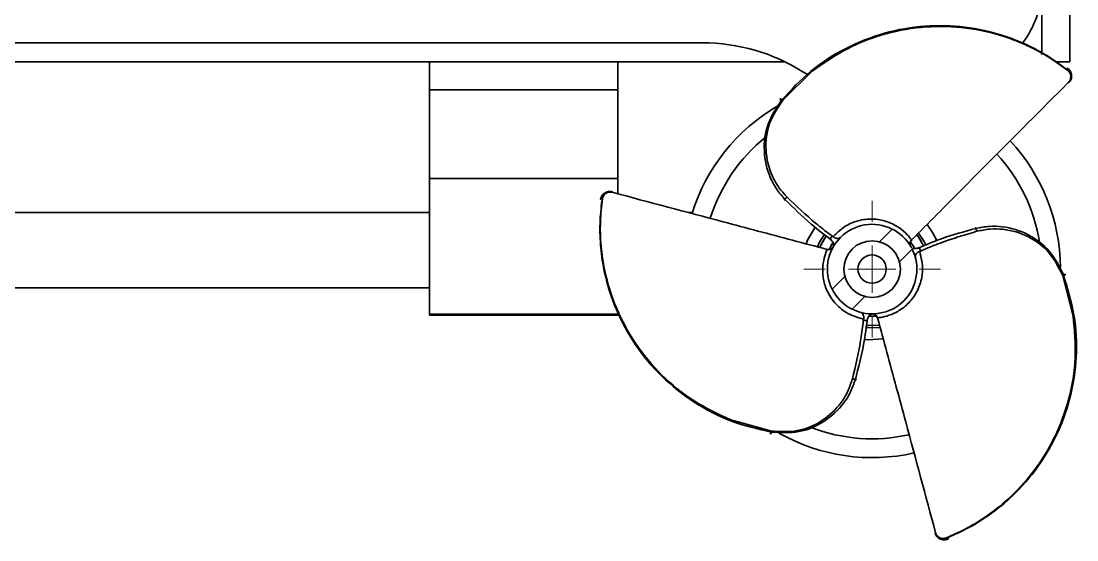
# Model space of a CAD drawing. Header units: millimetres. Extents: x 0 to 1189, y 0 to 841.
# Drawn here: x 429.7 to 541.7, y 159.6 to 214.6 of the extents above; entities that cross this region are included whole.
import ezdxf

# ---------------------------------------------------------------- set-up
doc = ezdxf.new("R2010")
doc.units = ezdxf.units.MM

# ---------------------------------------------------------------- blocks, each defined once
blk = doc.blocks.new('SW_CENTERMARKSYMBOL_30')
at = {"color": 0, "linetype": 'Continuous', "lineweight": 18}
for p, q in [((0, 5), (0, 7.25)), ((0, 0), (0, 2.5)), ((-5, 0), (-7.25, 0)), ((0, 0), (-2.5, 0)), ((0, 0), (0, -2.5)), ((0, 0), (2.5, 0)), ((5, 0), (7.25, 0)), ((0, -5), (0, -7.25))]:
    blk.add_line(p, q, dxfattribs=at)

msp = doc.modelspace()

# ---------------------------------------------------------------- linework, layer by layer
at = {"color": 7, "linetype": 'Continuous', "lineweight": 35}
for p, q in [((541.01, 210.27), (541.01, 260.27)), ((538.01, 211.08), (538.01, 218.27)), ((538.01, 211.03), (538.01, 218.27)), ((502.01, 212.27), (348.01, 212.27)), ((339.29, 210.27), (510.72, 210.27)), ((473.01, 210.27), (473.01, 207.3)), ((493.01, 210.27), (493.01, 207.3)), ((539.49, 210.27), (541.01, 210.27)), ((513.66, 209.26), (510.52, 206.18)), ((493.01, 207.3), (473.01, 207.3)), ((473.01, 207.3), (473.01, 197.89)), ((493.01, 207.3), (493.01, 197.89)), ((493.01, 197.89), (473.01, 197.89)), ((473.01, 197.89), (473.01, 183.5)), ((493.01, 197.89), (493.01, 196.27)), ((473.01, 194.27), (333.01, 194.27)), ((500.93, 194.27), (500.5, 194.27)), ((522.13, 192.52), (520.78, 191.17)), ((515.82, 191.01), (515.5, 190.43)), ((524.14, 190.62), (524.11, 190.66)), ((522.9, 189.05), (524.25, 190.4)), ((517.11, 187.5), (515.76, 186.15)), ((541.35, 183.27), (540.26, 187.54)), ((333.01, 186.27), (473.01, 186.27)), ((517.88, 184.02), (519.23, 185.37)), ((493.01, 183.5), (473.01, 183.5)), ((473.01, 183.5), (473.01, 183.38)), ((473.01, 183.38), (493.01, 183.38)), ((493.01, 183.5), (493.01, 183.38)), ((519.7, 183.28), (520.43, 183.29)), ((505, 172.29), (509.24, 171.1))]:
    msp.add_line(p, q, dxfattribs=at)
at = {"color": 7, "linetype": 'Continuous', "lineweight": 35, "flags": 128}
for points in [[(512.67, 209.19), (513.03, 208.98), (513.19, 208.9)], [(525.84, 192.99), (526.43, 192.14), (526.87, 191.3)], [(513, 190.95), (513.2, 191.42), (513.96, 192.7)], [(514.22, 190.63), (514.47, 191.18), (514.94, 191.93)], [(514.46, 190.56), (514.75, 191.16), (515.14, 191.77)], [(515.14, 191.77), (514.94, 191.48), (514.47, 190.58)], [(525.48, 190.73), (525.07, 191.49), (524.77, 191.91)], [(524.77, 191.91), (524.86, 191.8), (525.48, 190.74)], [(524.95, 192.09), (525.54, 191.18), (525.71, 190.83)], [(524.53, 190.41), (524.37, 190.72), (524.13, 191.1)], [(520.84, 182.08), (520.76, 182.07), (519.36, 182.05)], [(519.4, 182.3), (520.76, 182.32), (520.79, 182.32)], [(520.78, 182.32), (519.63, 182.28), (519.4, 182.3)], [(521.17, 180.86), (519.6, 180.78), (519.18, 180.82)]]:
    msp.add_lwpolyline(points, dxfattribs=at)
at = {"color": 7, "linetype": 'Continuous', "lineweight": 35}
for radius in [3, 1.5]:
    msp.add_circle((520.01, 188.27), radius, dxfattribs=at)
for centre, radius, start, end in [((528.01, 218.27), 10, 322.5723, 0), ((502.01, 192.27), 20, 57.7958, 90), ((520.01, 188.27), 20, 120.2171, 162.8322), ((520.01, 188.27), 18, 128.8963, 162.5923), ((520.01, 188.27), 20, 0.4943, 42.8457), ((520.01, 188.27), 18, 9.0714, 42.5997), ((520.01, 188.27), 4.75, 63.4085, 206.5915), ((515.82, 191.49), 0.229, 78.1545, 227.9948), ((520.01, 188.27), 4.75, 30.2555, 63.4085), ((520.01, 188.27), 4.75, 243.4085, 26.5915), ((524.89, 190.29), 0.229, 318.1601, 108.1874), ((520.01, 188.27), 4.75, 206.5915, 243.4085), ((519.31, 183.03), 0.229, 198.1601, 348.1874), ((520.01, 188.27), 18, 248.9062, 282.591), ((520.01, 188.27), 20, 240.3735, 282.8379)]:
    msp.add_arc(centre, radius, start, end, dxfattribs=at)
for points, knots in [([(510.37, 206.15), (511.37, 207.24), (513.39, 209.41), (517.18, 211.81), (521.3, 213.43), (525.61, 214.18), (529.89, 214.06), (533.5, 213.26), (536.39, 212.12), (538.67, 210.91), (539.97, 209.96), (540.62, 209.49)], [0, 0, 0, 0, 0.125677, 0.25123, 0.37579, 0.500886, 0.625508, 0.750091, 0.833147, 0.916631, 1, 1, 1, 1]), ([(540.77, 209.34), (540.12, 209.82), (538.83, 210.77), (536.55, 211.99), (533.65, 213.15), (530.04, 213.96), (525.75, 214.1), (521.45, 213.36), (517.29, 211.81), (514.87, 210.11), (513.66, 209.26)], [0, 0, 0, 0, 0.095865, 0.191761, 0.287069, 0.429833, 0.57241, 0.715283, 0.857263, 1, 1, 1, 1]), ([(540.81, 209.54), (540.8, 209.54), (540.79, 209.55), (540.77, 209.56), (540.74, 209.56), (540.7, 209.55), (540.66, 209.53), (540.63, 209.5), (540.62, 209.49)], [0, 0, 0, 0, 0.106858, 0.269919, 0.423801, 0.565693, 0.808214, 1, 1, 1, 1]), ([(540.77, 209.34), (540.78, 209.35), (540.81, 209.38), (540.83, 209.42), (540.84, 209.46), (540.84, 209.49), (540.83, 209.51), (540.82, 209.53), (540.81, 209.54), (540.81, 209.54)], [0, 0, 0, 0, 0.170868, 0.3869377, 0.5133537, 0.6504523, 0.7957277, 0.9454655, 1, 1, 1, 1]), ([(540.86, 208.08), (540.9, 208.14), (540.99, 208.24), (541.07, 208.43), (541.1, 208.61), (541.1, 208.85), (541, 209.12), (540.85, 209.27), (540.77, 209.34)], [0, 0, 0, 0, 0.122783, 0.246438, 0.37291, 0.500354, 0.751493, 1, 1, 1, 1]), ([(540.9, 208.05), (540.94, 208.1), (541.04, 208.21), (541.13, 208.41), (541.19, 208.61), (541.2, 208.9), (541.1, 209.24), (540.91, 209.44), (540.81, 209.54)], [0, 0, 0, 0, 0.112921, 0.228483, 0.349322, 0.475053, 0.73155, 1, 1, 1, 1]), ([(524.2, 191.36), (525.1, 192.26), (526.88, 194.06), (529.57, 196.76), (534.22, 201.44), (537.99, 205.21), (540.86, 208.08)], [0, 0, 0, 0, 0.161227, 0.322592, 0.484018, 1, 1, 1, 1]), ([(540.86, 208.08), (540.86, 208.08), (540.88, 208.06), (540.89, 208.05), (540.9, 208.05), (540.9, 208.05)], [0, 0, 0, 0, 0.349601, 0.791309, 1, 1, 1, 1]), ([(510.52, 206.18), (510.5, 206.2), (510.46, 206.23), (510.4, 206.27), (510.35, 206.3), (510.32, 206.32), (510.29, 206.33), (510.26, 206.33), (510.25, 206.32), (510.25, 206.31), (510.26, 206.28), (510.28, 206.25), (510.31, 206.2), (510.35, 206.17), (510.37, 206.15)], [0, 0, 0, 0, 0.090284, 0.204511, 0.27137, 0.343897, 0.420764, 0.5, 0.579236, 0.656103, 0.72863, 0.795489, 0.909716, 1, 1, 1, 1]), ([(510.76, 195.66), (510.45, 196.01), (509.83, 196.73), (508.93, 198.43), (508.4, 200.79), (508.77, 203.73), (509.83, 205.34), (510.37, 206.15)], [0, 0, 0, 0, 0.120086, 0.243576, 0.495116, 0.747345, 1, 1, 1, 1]), ([(510.52, 206.18), (509.99, 205.39), (508.93, 203.8), (508.58, 200.91), (509.13, 198.6), (510.04, 196.95), (510.67, 196.24), (510.98, 195.9)], [0, 0, 0, 0, 0.253498, 0.504959, 0.755279, 0.878817, 1, 1, 1, 1]), ([(492.43, 196.47), (492.36, 196.49), (492.22, 196.52), (492.01, 196.5), (491.8, 196.44), (491.55, 196.31), (491.3, 196.06), (491.22, 195.79), (491.19, 195.65)], [0, 0, 0, 0, 0.112921, 0.228483, 0.349322, 0.475053, 0.73155, 1, 1, 1, 1]), ([(492.42, 196.42), (492.36, 196.43), (492.22, 196.46), (492.02, 196.43), (491.84, 196.37), (491.64, 196.25), (491.46, 196.03), (491.4, 195.82), (491.38, 195.72)], [0, 0, 0, 0, 0.122783, 0.246438, 0.37291, 0.500354, 0.751493, 1, 1, 1, 1]), ([(492.42, 196.42), (492.43, 196.43), (492.43, 196.45), (492.44, 196.47), (492.43, 196.47), (492.43, 196.47)], [0, 0, 0, 0, 0.349601, 0.791309, 1, 1, 1, 1]), ([(515.23, 190.36), (514.01, 190.68), (511.56, 191.33), (507.88, 192.31), (501.5, 194), (496.35, 195.37), (492.42, 196.42)], [0, 0, 0, 0, 0.161227, 0.322592, 0.484018, 1, 1, 1, 1]), ([(509.34, 170.98), (507.9, 171.31), (505.01, 171.97), (501.04, 174.05), (497.57, 176.81), (494.77, 180.17), (492.73, 183.94), (491.62, 187.46), (491.16, 190.54), (491.07, 193.12), (491.24, 194.72), (491.32, 195.51)], [0, 0, 0, 0, 0.125677, 0.25123, 0.37579, 0.500886, 0.625508, 0.750091, 0.833147, 0.916631, 1, 1, 1, 1]), ([(491.38, 195.72), (491.29, 194.92), (491.11, 193.32), (491.19, 190.73), (491.64, 187.65), (492.74, 184.12), (494.76, 180.33), (497.56, 176.98), (500.98, 174.15), (503.66, 172.91), (505, 172.29)], [0, 0, 0, 0, 0.095865, 0.191761, 0.287069, 0.429833, 0.57241, 0.715283, 0.857263, 1, 1, 1, 1]), ([(491.38, 195.72), (491.36, 195.72), (491.33, 195.73), (491.28, 195.73), (491.25, 195.72), (491.22, 195.7), (491.2, 195.68), (491.19, 195.67), (491.19, 195.65), (491.19, 195.65)], [0, 0, 0, 0, 0.170868, 0.386938, 0.513354, 0.650452, 0.795728, 0.945466, 1, 1, 1, 1]), ([(510.98, 195.9), (510.97, 195.88), (510.94, 195.86), (510.89, 195.81), (510.84, 195.76), (510.8, 195.73), (510.77, 195.69), (510.74, 195.66), (510.71, 195.63), (510.7, 195.61), (510.7, 195.61), (510.7, 195.61), (510.72, 195.62), (510.75, 195.65), (510.76, 195.66)], [0, 0, 0, 0, 0.09057, 0.204939, 0.271779, 0.34422, 0.420942, 0.5, 0.579058, 0.65578, 0.728221, 0.795061, 0.90943, 1, 1, 1, 1]), ([(515.75, 191.3), (515.01, 191.86), (513.27, 193.18), (511.67, 194.76), (510.76, 195.66)], [0, 0, 0, 0, 0.427898, 1, 1, 1, 1]), ([(510.98, 195.9), (511.98, 194.95), (513.45, 193.55), (515.14, 192.24), (515.76, 191.79), (515.87, 191.72)], [0, 0, 0, 0, 0.631987, 0.9362174, 1, 1, 1, 1]), ([(515.87, 191.72), (516.34, 192.18), (517.14, 192.94), (518.89, 193.56), (520.45, 193.63), (521.87, 193.26), (522.99, 192.62), (523.78, 191.9), (524.06, 191.54), (524.2, 191.36)], [0, 0, 0, 0, 0.194837, 0.324557, 0.45876, 0.584781, 0.714501, 0.855703, 1, 1, 1, 1]), ([(531.03, 192.59), (531.49, 192.68), (532.43, 192.86), (534.34, 192.78), (536.65, 192.06), (539.01, 190.28), (539.88, 188.55), (540.31, 187.68)], [0, 0, 0, 0, 0.1200857, 0.2435763, 0.4951159, 0.7473449, 1, 1, 1, 1]), ([(524.76, 190.44), (525.62, 190.81), (527.63, 191.65), (529.79, 192.25), (531.03, 192.59)], [0, 0, 0, 0, 0.427898, 1, 1, 1, 1]), ([(531.12, 192.28), (529.81, 191.89), (527.86, 191.31), (525.88, 190.5), (525.18, 190.19), (525.06, 190.13)], [0, 0, 0, 0, 0.631987, 0.936217, 1, 1, 1, 1]), ([(531.12, 192.28), (531.12, 192.29), (531.11, 192.33), (531.09, 192.4), (531.08, 192.46), (531.06, 192.51), (531.05, 192.56), (531.04, 192.61), (531.03, 192.64), (531.02, 192.66), (531.01, 192.67), (531.01, 192.66), (531.02, 192.64), (531.02, 192.6), (531.03, 192.59)], [0, 0, 0, 0, 0.09057, 0.2049391, 0.2717792, 0.3442198, 0.4209424, 0.5, 0.5790576, 0.6557802, 0.7282208, 0.7950609, 0.90943, 1, 1, 1, 1]), ([(540.26, 187.54), (539.84, 188.39), (538.99, 190.1), (536.67, 191.84), (534.39, 192.52), (532.5, 192.56), (531.58, 192.37), (531.12, 192.28)], [0, 0, 0, 0, 0.253498, 0.504959, 0.755279, 0.878817, 1, 1, 1, 1]), ([(515.89, 190.65), (515.89, 190.65), (515.89, 190.65), (515.89, 190.65), (515.89, 190.65), (515.89, 190.64), (515.89, 190.64), (515.87, 190.62), (515.85, 190.58), (515.79, 190.51), (515.7, 190.44), (515.55, 190.37), (515.38, 190.33), (515.26, 190.37), (515.22, 190.38)], [0, 0, 0, 0, 0.0195828, 0.0266851, 0.030975, 0.0347509, 0.0403893, 0.0627248, 0.1200798, 0.2132602, 0.3733844, 0.555711, 0.8300968, 1, 1, 1, 1]), ([(515.66, 191.32), (515.71, 191.28), (515.8, 191.2), (515.88, 191.05), (515.91, 190.91), (515.91, 190.79), (515.9, 190.7), (515.87, 190.63), (515.86, 190.59), (515.85, 190.56), (515.84, 190.56), (515.84, 190.55), (515.84, 190.55), (515.84, 190.55), (515.84, 190.55), (515.84, 190.55), (515.85, 190.56), (515.85, 190.57)], [0, 0, 0, 0, 0.175956, 0.335552, 0.46967, 0.582368, 0.673605, 0.741974, 0.786265, 0.80366, 0.808877, 0.812542, 0.816829, 0.824047, 0.840572, 0.894763, 1, 1, 1, 1]), ([(524.12, 190.65), (524.12, 190.64), (524.12, 190.64), (524.12, 190.65), (524.12, 190.65), (524.12, 190.66), (524.11, 190.67), (524.08, 190.73), (524.04, 190.86), (524.04, 191.06), (524.11, 191.25), (524.19, 191.33), (524.22, 191.37)], [0, 0, 0, 0, 0.024847, 0.030681, 0.034432, 0.039687, 0.057994, 0.088992, 0.289722, 0.572205, 0.813492, 1, 1, 1, 1]), ([(524.3, 190.44), (524.29, 190.45), (524.23, 190.51), (524.18, 190.57), (524.14, 190.62)], [0, 0, 0, 0, 0.192007, 1, 1, 1, 1]), ([(519.09, 182.96), (518.46, 183.15), (517.4, 183.45), (515.99, 184.66), (515.15, 185.97), (514.76, 187.39), (514.75, 188.68), (514.98, 189.72), (515.15, 190.15), (515.23, 190.36)], [0, 0, 0, 0, 0.194837, 0.324557, 0.45876, 0.584781, 0.714501, 0.855703, 1, 1, 1, 1]), ([(525.06, 190.13), (525.22, 189.49), (525.48, 188.42), (525.15, 186.6), (524.43, 185.21), (523.4, 184.17), (522.28, 183.51), (521.26, 183.19), (520.81, 183.13), (520.59, 183.09)], [0, 0, 0, 0, 0.194837, 0.324557, 0.45876, 0.584781, 0.714501, 0.855703, 1, 1, 1, 1]), ([(524.81, 190.51), (524.79, 190.5), (524.72, 190.46), (524.57, 190.45), (524.44, 190.46), (524.37, 190.49), (524.35, 190.5)], [0, 0, 0, 0, 0.146579, 0.548487, 0.877311, 1, 1, 1, 1]), ([(540.31, 187.68), (540.75, 186.26), (541.62, 183.43), (541.81, 178.95), (541.15, 174.57), (539.64, 170.47), (537.4, 166.82), (534.9, 164.09), (532.47, 162.16), (530.28, 160.79), (528.81, 160.13), (528.08, 159.81)], [0, 0, 0, 0, 0.125677, 0.25123, 0.37579, 0.500886, 0.625508, 0.750091, 0.833147, 0.916631, 1, 1, 1, 1]), ([(540.26, 187.54), (540.28, 187.54), (540.33, 187.56), (540.4, 187.59), (540.45, 187.62), (540.48, 187.64), (540.51, 187.66), (540.52, 187.68), (540.52, 187.7), (540.51, 187.71), (540.48, 187.71), (540.44, 187.71), (540.38, 187.7), (540.33, 187.69), (540.31, 187.68)], [0, 0, 0, 0, 0.090284, 0.204511, 0.27137, 0.343897, 0.420764, 0.5, 0.579236, 0.656103, 0.72863, 0.795489, 0.909716, 1, 1, 1, 1]), ([(517.92, 176.64), (518.24, 177.98), (518.71, 179.95), (519, 182.07), (519.08, 182.83), (519.09, 182.96)], [0, 0, 0, 0, 0.631987, 0.936217, 1, 1, 1, 1]), ([(519.51, 183.07), (519.4, 182.14), (519.12, 179.98), (518.56, 177.81), (518.23, 176.57)], [0, 0, 0, 0, 0.4278983, 1, 1, 1, 1]), ([(519.55, 182.99), (519.55, 183.01), (519.55, 183.1), (519.61, 183.23), (519.71, 183.35), (519.81, 183.44), (519.91, 183.48), (519.99, 183.51), (520.06, 183.52), (520.09, 183.52), (520.11, 183.52), (520.11, 183.52), (520.11, 183.52), (520.12, 183.52), (520.12, 183.52), (520.12, 183.52), (520.12, 183.52)], [0, 0, 0, 0, 0.077853, 0.291317, 0.465965, 0.613655, 0.736278, 0.83292, 0.901728, 0.942163, 0.952073, 0.957261, 0.961654, 0.96797, 0.980257, 1, 1, 1, 1]), ([(520.01, 183.52), (520.01, 183.52), (520, 183.52), (520.01, 183.52), (520.01, 183.52), (520.01, 183.52), (520.02, 183.52), (520.04, 183.52), (520.09, 183.52), (520.17, 183.5), (520.28, 183.46), (520.42, 183.37), (520.54, 183.23), (520.56, 183.12), (520.58, 183.07)], [0, 0, 0, 0, 0.0195828, 0.0266851, 0.030975, 0.0347509, 0.0403893, 0.0627248, 0.1200798, 0.2132602, 0.3733844, 0.555711, 0.8300968, 1, 1, 1, 1]), ([(520.59, 183.09), (520.92, 181.87), (521.58, 179.42), (522.58, 175.75), (524.3, 169.38), (525.69, 164.23), (526.74, 160.31)], [0, 0, 0, 0, 0.161227, 0.322592, 0.484018, 1, 1, 1, 1]), ([(527.87, 159.75), (528.61, 160.08), (530.08, 160.72), (532.28, 162.09), (534.73, 164.02), (537.24, 166.74), (539.5, 170.38), (541.01, 174.48), (541.75, 178.86), (541.49, 181.8), (541.35, 183.27)], [0, 0, 0, 0, 0.095865, 0.191761, 0.287069, 0.429833, 0.57241, 0.715283, 0.857263, 1, 1, 1, 1]), ([(509.24, 171.1), (510.2, 171.04), (512.09, 170.92), (514.77, 172.06), (516.5, 173.69), (517.48, 175.3), (517.77, 176.2), (517.92, 176.64)], [0, 0, 0, 0, 0.2534975, 0.504959, 0.7552789, 0.8788173, 1, 1, 1, 1]), ([(518.23, 176.57), (518.08, 176.13), (517.77, 175.22), (516.75, 173.6), (514.97, 171.97), (512.24, 170.81), (510.31, 170.93), (509.34, 170.98)], [0, 0, 0, 0, 0.120086, 0.243576, 0.495116, 0.747345, 1, 1, 1, 1]), ([(517.92, 176.64), (517.93, 176.64), (517.97, 176.63), (518.04, 176.61), (518.1, 176.59), (518.15, 176.58), (518.2, 176.56), (518.25, 176.55), (518.28, 176.54), (518.3, 176.54), (518.31, 176.54), (518.3, 176.55), (518.28, 176.56), (518.25, 176.57), (518.23, 176.57)], [0, 0, 0, 0, 0.09057, 0.204939, 0.271779, 0.34422, 0.420942, 0.5, 0.579058, 0.65578, 0.728221, 0.795061, 0.90943, 1, 1, 1, 1]), ([(509.24, 171.1), (509.24, 171.08), (509.23, 171.02), (509.22, 170.95), (509.22, 170.9), (509.22, 170.86), (509.23, 170.82), (509.24, 170.8), (509.25, 170.79), (509.27, 170.8), (509.28, 170.82), (509.3, 170.86), (509.32, 170.91), (509.34, 170.96), (509.34, 170.98)], [0, 0, 0, 0, 0.090284, 0.204511, 0.27137, 0.343897, 0.420764, 0.5, 0.579236, 0.656103, 0.72863, 0.795489, 0.909716, 1, 1, 1, 1]), ([(526.74, 160.31), (526.73, 160.31), (526.71, 160.3), (526.69, 160.29), (526.69, 160.29), (526.69, 160.29)], [0, 0, 0, 0, 0.349601, 0.791309, 1, 1, 1, 1]), ([(526.69, 160.29), (526.71, 160.22), (526.76, 160.09), (526.88, 159.91), (527.03, 159.76), (527.27, 159.61), (527.62, 159.52), (527.89, 159.59), (528.03, 159.62)], [0, 0, 0, 0, 0.1129207, 0.2284834, 0.3493221, 0.4750527, 0.73155, 1, 1, 1, 1]), ([(526.74, 160.31), (526.76, 160.24), (526.81, 160.11), (526.93, 159.96), (527.07, 159.83), (527.28, 159.72), (527.56, 159.66), (527.77, 159.73), (527.87, 159.75)], [0, 0, 0, 0, 0.122783, 0.246438, 0.37291, 0.500354, 0.751493, 1, 1, 1, 1]), ([(527.87, 159.75), (527.88, 159.74), (527.89, 159.71), (527.91, 159.67), (527.94, 159.64), (527.96, 159.62), (527.99, 159.62), (528.01, 159.62), (528.02, 159.62), (528.03, 159.62)], [0, 0, 0, 0, 0.170868, 0.386938, 0.513354, 0.650452, 0.795728, 0.945466, 1, 1, 1, 1]), ([(528.03, 159.62), (528.03, 159.63), (528.04, 159.63), (528.06, 159.65), (528.07, 159.68), (528.08, 159.71), (528.09, 159.76), (528.08, 159.79), (528.08, 159.81)], [0, 0, 0, 0, 0.106858, 0.269919, 0.423801, 0.565693, 0.808214, 1, 1, 1, 1])]:
    msp.add_open_spline(points, degree=3, knots=knots, dxfattribs=at)
for points in [[(515.87, 191.72), (515.93, 191.67), (516.05, 191.56), (516.28, 191.5), (516.5, 191.52), (516.61, 191.6), (516.66, 191.65)], [(515.88, 190.63), (515.85, 190.58), (515.78, 190.48), (515.61, 190.38), (515.42, 190.33), (515.3, 190.35), (515.23, 190.36)], [(524.2, 191.36), (524.16, 191.31), (524.08, 191.21), (524.03, 191.03), (524.03, 190.83), (524.09, 190.72), (524.11, 190.66)], [(524.6, 189.48), (524.59, 189.55), (524.58, 189.69), (524.67, 189.89), (524.83, 190.05), (524.98, 190.11), (525.06, 190.14)], [(518.76, 183.69), (518.82, 183.66), (518.95, 183.61), (519.08, 183.43), (519.14, 183.2), (519.11, 183.04), (519.09, 182.96)], [(520.02, 183.52), (520.09, 183.52), (520.21, 183.5), (520.38, 183.41), (520.52, 183.27), (520.56, 183.15), (520.59, 183.09)]]:
    msp.add_open_spline(points, degree=3, dxfattribs=at)

# ---------------------------------------------------------------- block references
at = {"color": 7, "linetype": 'Continuous', "lineweight": 18}
msp.add_blockref('SW_CENTERMARKSYMBOL_30', (520.01, 188.27), dxfattribs=at)

doc.saveas('drawing.dxf')
